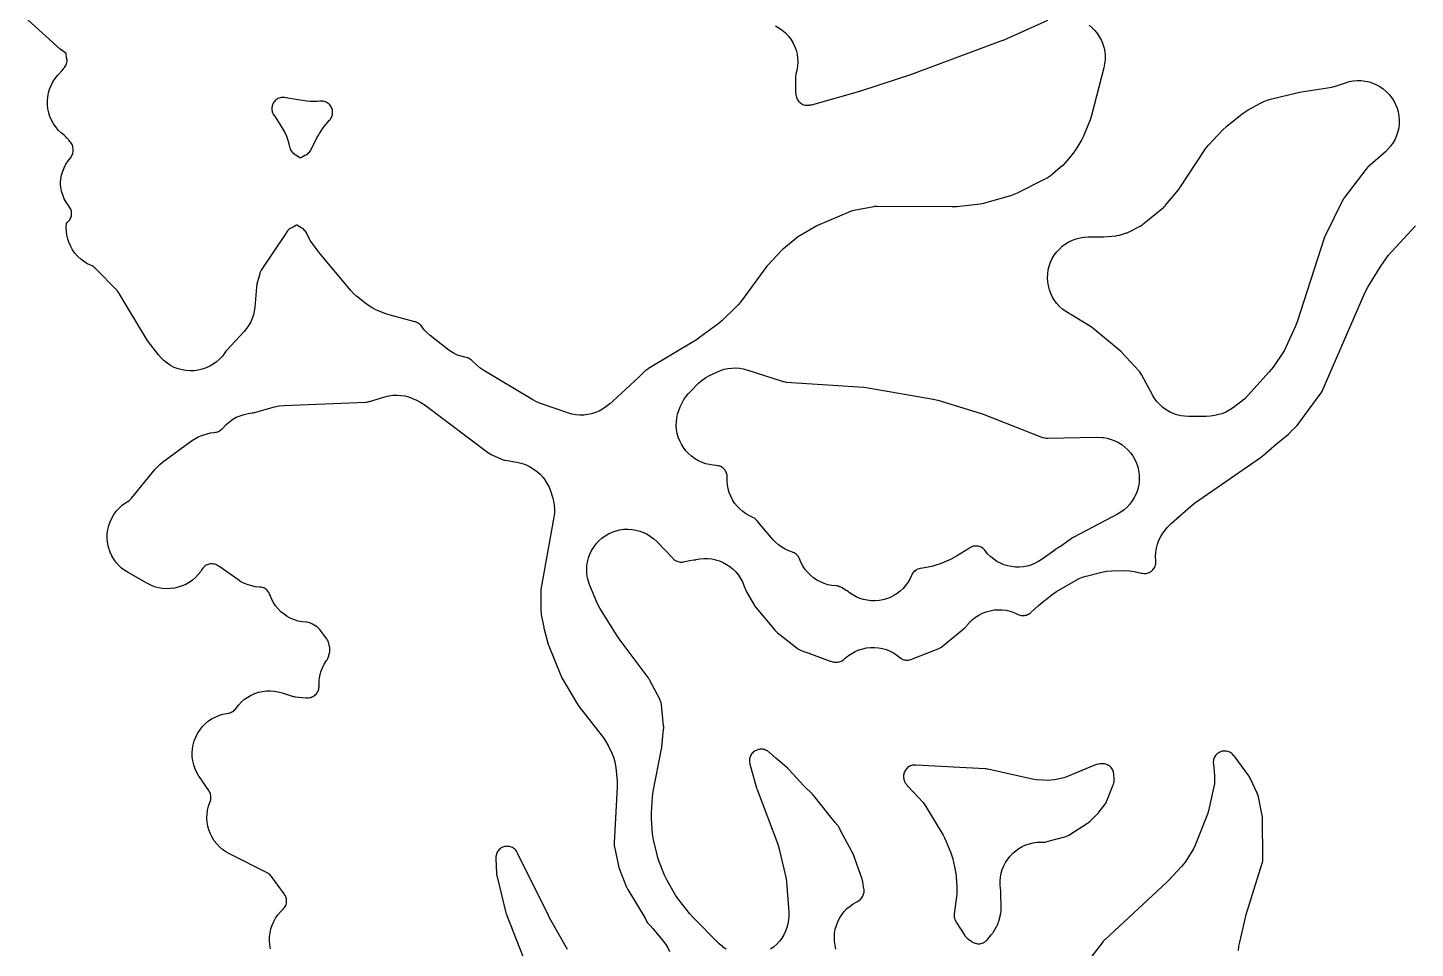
# Model space of a CAD drawing. Header units: millimetres. Extents: x 0 to 300, y 0 to 300.
# Drawn here: x 73.1 to 198.4, y 85.5 to 168.6 of the extents above; entities that cross this region are included whole.
import ezdxf

# ---------------------------------------------------------------- set-up
doc = ezdxf.new("R2010")
doc.units = ezdxf.units.MM
doc.layers.add('CUT', color=7, linetype='CONTINUOUS')

msp = doc.modelspace()

# ---------------------------------------------------------------- linework, layer by layer
at = {"layer": 'CUT'}
for points in [[(168.9527, 168.8156), (169.226, 168.5842), (169.4755, 168.3273), (169.6988, 168.0474), (169.8938, 167.747), (170.0586, 167.4291), (170.1917, 167.0967), (170.2918, 166.7529), (170.358, 166.4009), (170.3897, 166.0442), (170.3864, 165.6862), (170.3483, 165.3301), (170.2758, 164.9794), (169.1635, 160.6728), (169.0307, 160.2606), (168.5726, 159.082), (168.4424, 158.7861), (168.2867, 158.5029), (167.7325, 157.5921), (167.5752, 157.3548), (167.3999, 157.1303), (166.7673, 156.3817), (166.565, 156.1613), (166.3455, 155.958), (165.6499, 155.3646), (165.4132, 155.1789), (165.1622, 155.0131), (164.8984, 154.8685), (162.4477, 153.6523), (162.1518, 153.5214), (161.8456, 153.417), (159.7064, 152.7913), (159.4054, 152.7169), (159.0991, 152.6681), (157.0132, 152.4257), (156.5596, 152.4012), (149.8054, 152.4552), (149.7346, 152.454), (149.582, 152.44), (149.5121, 152.4283), (147.699, 152.0779), (147.626, 152.0617), (147.4711, 152.0145), (147.4016, 151.9872), (144.4339, 150.7289), (144.3342, 150.6827), (144.3011, 150.666), (144.2047, 150.6133), (142.7606, 149.7609), (142.7143, 149.7323), (142.6177, 149.6648), (142.575, 149.6312), (141.3425, 148.6221), (141.2596, 148.5495), (141.2324, 148.5241), (141.1545, 148.4461), (140.0029, 147.2151), (139.9402, 147.1441), (139.9197, 147.1195), (139.8611, 147.045), (137.4586, 143.805), (137.2679, 143.5689), (137.0584, 143.3493), (135.792, 142.1273), (135.4249, 141.8168), (133.7786, 140.5996), (133.4834, 140.4026), (129.1569, 137.8088), (129.0935, 137.7684), (128.9635, 137.6705), (128.9072, 137.6206), (128.6945, 137.422), (128.6625, 137.4001), (128.5215, 137.2837), (128.4614, 137.2243), (128.2841, 137.0387), (125.9533, 134.8616), (125.6777, 134.6284), (125.3212, 134.3557), (125.023, 134.15), (124.7061, 133.9747), (124.3734, 133.8315), (124.0282, 133.7217), (123.6739, 133.6464), (123.3139, 133.6064), (122.9517, 133.602), (122.5909, 133.6333), (122.2348, 133.6999), (121.8871, 133.8013), (119.4013, 134.6609), (119.05, 134.8031), (118.7153, 134.9806), (114.2847, 137.6319), (113.9386, 137.8668), (113.6214, 138.1394), (113.2303, 138.5164), (113.1805, 138.5622), (113.0853, 138.6379), (113.004, 138.6909), (112.918, 138.7359), (112.8281, 138.7725), (112.7352, 138.8005), (112.5827, 138.8309), (112.2471, 138.9146), (111.9209, 139.0294), (111.607, 139.1744), (111.308, 139.3482), (111.0267, 139.5494), (109.8704, 140.4616), (109.4481, 140.7948), (109.1719, 141.0359), (108.9212, 141.3034), (108.7551, 141.5204), (108.7546, 141.52), (108.6261, 141.6888), (108.5612, 141.7593), (108.4899, 141.8235), (108.4129, 141.8807), (108.331, 141.9304), (108.2447, 141.9722), (108.132, 142.0143), (108.068, 142.0332), (105.8545, 142.6305), (105.4495, 142.7655), (104.6203, 143.0965), (104.2885, 143.2485), (103.9734, 143.4326), (103.6781, 143.647), (102.8012, 144.353), (102.5338, 144.5907), (102.2907, 144.8532), (99.5163, 148.1595), (99.4217, 148.287), (99.3793, 148.3443), (99.1531, 148.6494), (98.6092, 149.3829), (98.5467, 149.5017), (98.3139, 149.9938), (98.2824, 150.0563), (98.2177, 150.1642), (98.1579, 150.2448), (98.0905, 150.3192), (98.0162, 150.3865), (97.9356, 150.4463), (97.7518, 150.5564), (97.4486, 150.759), (97.4239, 150.7793), (97.3834, 150.7523), (97.0694, 150.5844), (96.8855, 150.4973), (96.7995, 150.4456), (96.7189, 150.3857), (96.6447, 150.3183), (96.5774, 150.2439), (96.5025, 150.1427), (96.4635, 150.081), (96.4069, 149.9942), (94.2449, 146.7765), (94.2025, 146.7096), (94.1366, 146.5831), (94.0852, 146.4501), (94.0629, 146.3741), (93.8122, 145.4225), (93.7975, 145.3615), (93.7746, 145.2274), (93.7681, 145.1649), (93.6209, 143.3568), (93.5762, 143.0112), (93.4989, 142.6714), (93.3898, 142.3404), (93.2499, 142.0213), (93.0803, 141.7168), (92.8827, 141.4298), (92.6588, 141.1627), (91.0632, 139.4336), (91.0133, 139.3766), (90.904, 139.2294), (90.6932, 138.9439), (90.4457, 138.6707), (90.172, 138.4237), (89.875, 138.2053), (89.5575, 138.0178), (89.2229, 137.8631), (88.8744, 137.7426), (88.5157, 137.6577), (88.1502, 137.6092), (87.7817, 137.5975), (87.4139, 137.6228), (87.0505, 137.6848), (86.6951, 137.7829), (86.3513, 137.9161), (86.0227, 138.0831), (85.7124, 138.2822), (85.4236, 138.5114), (85.1592, 138.7684), (84.9219, 139.0506), (84.0015, 140.2637), (83.7771, 140.5955), (81.3878, 144.5815), (81.3434, 144.651), (81.2345, 144.7924), (81.1788, 144.8531), (79.2362, 146.8496), (79.1874, 146.8974), (79.0936, 146.977), (79.013, 147.0329), (78.9275, 147.0809), (78.7856, 147.1434), (78.4653, 147.3036), (78.1621, 147.4943), (77.8788, 147.7136), (77.6183, 147.9594), (77.383, 148.2295), (77.175, 148.5211), (76.9964, 148.8316), (76.8489, 149.158), (76.7339, 149.4973), (76.6525, 149.8461), (76.6054, 150.2012), (76.5931, 150.5591), (76.6157, 150.9166), (76.6232, 150.9635), (76.6235, 150.9637), (76.7041, 151.0235), (76.7784, 151.091), (76.8457, 151.1654), (76.9055, 151.2461), (76.957, 151.3322), (76.9998, 151.423), (77.0335, 151.5175), (77.0578, 151.6149), (77.0724, 151.7142), (77.0772, 151.8145), (77.0721, 151.9147), (77.0572, 152.014), (77.0327, 152.1113), (76.9987, 152.2058), (76.9557, 152.2964), (76.9039, 152.3824), (76.7914, 152.5335), (76.5903, 152.8333), (76.4196, 153.1514), (76.2809, 153.4846), (76.1756, 153.8299), (76.1047, 154.1839), (76.0838, 154.3929), (76.0825, 154.582), (76.1141, 154.934), (76.1793, 155.2814), (76.2776, 155.6208), (76.408, 155.9493), (76.5694, 156.2637), (76.7603, 156.5611), (76.8944, 156.7316), (76.8927, 156.7329), (77.0301, 156.9079), (77.0841, 156.9927), (77.1295, 157.0824), (77.1659, 157.1761), (77.1929, 157.273), (77.2102, 157.372), (77.2197, 157.4978), (77.2197, 157.5678), (77.2195, 157.5774), (77.2164, 157.6445), (77.2021, 157.7647), (77.1818, 157.859), (77.1527, 157.951), (77.115, 158.0398), (77.0691, 158.1247), (77.0018, 158.2252), (76.9606, 158.2783), (76.834, 158.4334), (76.7891, 158.4858), (76.7015, 158.5741), (76.6592, 158.6092), (76.6471, 158.6274), (76.5719, 158.7247), (76.5048, 158.7961), (76.4312, 158.8609), (76.4167, 158.8713), (76.1349, 159.0964), (75.8766, 159.348), (75.6442, 159.6238), (75.4399, 159.9209), (75.2657, 160.2367), (75.1234, 160.568), (75.0141, 160.9117), (74.9391, 161.2645), (74.899, 161.6228), (74.8943, 161.9834), (74.9249, 162.3427), (74.9905, 162.6973), (75.0906, 163.0438), (75.2242, 163.3787), (75.39, 163.699), (75.5864, 164.0015), (75.8114, 164.2833), (75.8598, 164.3381), (76.1872, 164.7091), (76.335, 164.8766), (76.3596, 164.9045), (76.3854, 164.9337), (76.4301, 164.9869), (76.5034, 165.0884), (76.5536, 165.1745), (76.5952, 165.2652), (76.6277, 165.3595), (76.651, 165.4565), (76.6646, 165.5553), (76.6686, 165.655), (76.6628, 165.7545), (76.6286, 165.9725), (76.6313, 165.9729), (76.5967, 166.1945), (76.5934, 166.256), (76.3346, 166.4283), (76.0601, 166.6518), (73.1199, 169.2922)], [(140.6216, 168.7661), (140.9433, 168.5837), (141.245, 168.3698), (141.5237, 168.1267), (141.7765, 167.8568), (142.001, 167.5629), (142.1947, 167.2479), (142.3559, 166.9151), (142.4827, 166.5677), (142.574, 166.2093), (142.6289, 165.8436), (142.6466, 165.4742), (142.6272, 165.1049), (142.5708, 164.7394), (142.4779, 164.3815), (142.4593, 164.3221), (142.4384, 164.2211), (142.4252, 164.0923), (142.4233, 164.0204), (142.4223, 163.0505), (142.4265, 162.9299), (142.4294, 162.8893), (142.4424, 162.7692), (142.4805, 162.5071), (142.4922, 162.4384), (142.5223, 162.3166), (142.5556, 162.2223), (142.598, 162.1317), (142.6491, 162.0457), (142.7083, 161.9651), (142.7752, 161.8907), (142.8489, 161.8231), (142.929, 161.7631), (143.0145, 161.7112), (143.1046, 161.668), (143.1986, 161.6337), (143.2955, 161.6088), (143.3943, 161.5935), (143.4942, 161.5879), (143.6195, 161.5931), (143.6888, 161.6012), (143.7554, 161.6105), (143.867, 161.6301), (143.9044, 161.638), (144.0144, 161.6652), (148.2568, 162.8679), (148.2886, 162.8772), (148.2993, 162.8805), (148.3309, 162.8905), (153.0164, 164.423), (153.0481, 164.4337), (153.0588, 164.4375), (153.0903, 164.4488), (161.1614, 167.4534), (161.2095, 167.4722), (161.2257, 167.4788), (161.2732, 167.499), (165.2241, 169.2563)], [(136.1731, 85.3664), (135.8851, 85.5718), (135.8692, 85.5844), (135.5443, 85.8733), (133.1818, 88.2393), (132.8871, 88.5725), (131.8928, 89.8443), (131.6103, 90.2618), (130.8428, 91.5829), (130.7143, 91.8242), (130.6042, 92.0744), (130.0997, 93.3467), (130.0058, 93.6129), (129.9326, 93.8855), (129.6198, 95.2595), (129.5394, 95.7878), (129.4305, 97.1745), (129.4262, 97.6878), (129.5145, 99.1228), (129.5794, 99.6199), (130.3501, 103.462), (130.3647, 103.5458), (130.3689, 103.5742), (130.3792, 103.6587), (130.5314, 105.2457), (130.5364, 105.3158), (130.5359, 105.4679), (130.5305, 105.538), (130.3358, 107.4441), (130.3275, 107.5103), (130.3042, 107.6281), (130.2769, 107.7198), (130.232, 107.8312), (130.2028, 107.8911), (129.2652, 109.7077), (129.2369, 109.7599), (129.1686, 109.8689), (129.134, 109.9171), (126.5127, 113.414), (126.3368, 113.6704), (124.7724, 116.1734), (124.6223, 116.4371), (124.4945, 116.7124), (123.8667, 118.2249), (123.7442, 118.567), (123.656, 118.9195), (123.6031, 119.279), (123.5859, 119.6419), (123.6047, 120.0048), (123.6592, 120.3641), (123.749, 120.7162), (123.873, 121.0577), (124.0302, 121.3854), (124.219, 121.6958), (124.4375, 121.9862), (124.6836, 122.2535), (124.9549, 122.4952), (125.2488, 122.709), (125.5623, 122.8926), (125.8925, 123.0445), (126.236, 123.1629), (126.5895, 123.2469), (126.9496, 123.2955), (127.3128, 123.3084), (127.6754, 123.2853), (128.034, 123.2265), (128.385, 123.1326), (128.725, 123.0045), (129.0508, 122.8434), (129.359, 122.651), (129.6467, 122.4291), (129.9111, 122.1798), (131.3526, 120.6793), (131.4006, 120.6317), (131.4927, 120.5524), (131.5718, 120.4964), (131.6559, 120.4482), (131.7441, 120.4082), (131.8357, 120.3766), (131.93, 120.3539), (132.0259, 120.3403), (132.1227, 120.3357), (132.2195, 120.3404), (132.3154, 120.3542), (132.4391, 120.3842), (132.4537, 120.3885), (132.7595, 120.4599), (132.8534, 120.4817), (133.259, 120.5298), (133.3019, 120.5325), (133.4303, 120.5501), (133.4552, 120.5561), (133.8076, 120.6231), (134.165, 120.6554), (134.5237, 120.6527), (134.8805, 120.615), (135.232, 120.5427), (135.2983, 120.5221), (135.5747, 120.4365), (135.9054, 120.2974), (136.2209, 120.1267), (136.5184, 119.926), (136.7481, 119.7359), (136.7948, 119.6973), (137.0476, 119.4427), (137.2744, 119.1647), (137.473, 118.8659), (137.6415, 118.5492), (137.7783, 118.2175), (137.889, 117.9071), (137.9121, 117.8465), (137.9712, 117.7191), (138.0023, 117.6622), (138.7273, 116.4095), (138.7606, 116.3549), (138.8406, 116.2415), (138.881, 116.1918), (140.6092, 114.1589), (140.655, 114.1076), (140.7619, 114.0039), (140.8146, 113.9598), (141.3306, 113.5485), (142.5795, 112.5528), (142.6412, 112.5063), (142.7586, 112.4319), (142.8834, 112.3707), (142.9553, 112.3425), (143.8694, 112.0115), (145.5542, 111.4013), (145.6252, 111.3777), (145.7825, 111.3389), (145.8563, 111.3267), (145.9674, 111.3113), (146.0369, 111.3035), (146.1628, 111.2986), (146.263, 111.3045), (146.3622, 111.3203), (146.4594, 111.3458), (146.5536, 111.3806), (146.6439, 111.4245), (146.7295, 111.4771), (146.8095, 111.5379), (146.933, 111.6524), (147.2097, 111.8847), (147.5079, 112.0888), (147.8247, 112.2625), (148.157, 112.4044), (148.5016, 112.5129), (148.8552, 112.587), (149.2143, 112.6261), (149.5756, 112.6297), (149.9355, 112.5978), (150.2905, 112.5308), (150.6372, 112.4292), (150.9723, 112.294), (151.2925, 112.1266), (151.5947, 111.9286), (151.8693, 111.7072), (151.8727, 111.7047), (151.9553, 111.6448), (152.0434, 111.5934), (152.1363, 111.5511), (152.2329, 111.5182), (152.3322, 111.4951), (152.4334, 111.482), (152.5354, 111.4791), (152.6372, 111.4864), (152.7377, 111.5038), (152.8611, 111.5381), (152.9279, 111.5622), (153.1351, 111.6429), (155.3141, 112.4908), (155.3854, 112.5208), (155.5089, 112.5851), (155.6247, 112.6624), (155.6853, 112.7105), (157.7141, 114.4099), (157.7719, 114.461), (157.8681, 114.5612), (157.9007, 114.6035), (158.137, 114.8806), (158.3997, 115.1329), (158.686, 115.358), (158.9932, 115.5537), (159.3182, 115.718), (159.658, 115.8493), (160.009, 115.9463), (160.3679, 116.0081), (160.7312, 116.0341), (161.0953, 116.024), (161.4566, 115.9779), (161.8115, 115.8963), (162.1567, 115.7799), (162.4886, 115.6299), (162.4912, 115.6286), (162.6115, 115.5742), (162.7068, 115.5419), (162.8048, 115.5192), (162.9046, 115.5063), (163.0052, 115.5032), (163.1056, 115.51), (163.2048, 115.5266), (163.3019, 115.553), (163.3959, 115.5887), (163.486, 115.6335), (163.5713, 115.687), (163.6711, 115.7642), (163.7232, 115.8111), (164.3384, 116.3926), (164.5863, 116.6067), (165.5673, 117.3808), (166.0142, 117.6829), (167.7718, 118.6918), (168.0587, 118.8401), (168.3575, 118.9627), (168.666, 119.0585), (170.0904, 119.4334), (170.5247, 119.5201), (170.9663, 119.5539), (172.1556, 119.5732), (172.5895, 119.5545), (173.0182, 119.4848), (173.6836, 119.3358), (173.7531, 119.3221), (173.8799, 119.3067), (173.9816, 119.3045), (174.083, 119.3125), (174.1832, 119.3305), (174.281, 119.3585), (174.3756, 119.3959), (174.466, 119.4427), (174.5513, 119.4981), (174.6307, 119.5618), (174.7033, 119.6331), (174.7685, 119.7112), (174.8256, 119.7954), (174.8741, 119.8849), (174.9134, 119.9788), (174.9431, 120.0761), (174.9631, 120.1759), (174.973, 120.2771), (174.9728, 120.3789), (174.9625, 120.4797), (174.9436, 120.8517), (174.9625, 121.2238), (175.0189, 121.5921), (175.1123, 121.9527), (175.2417, 122.3021), (175.4058, 122.6365), (175.603, 122.9526), (175.8311, 123.2471), (176.0047, 123.4491), (176.356, 123.8057), (178.1276, 125.3744), (178.4657, 125.6401), (184.499, 129.8357), (184.5732, 129.8904), (184.5977, 129.9095), (184.6687, 129.9682), (185.8695, 131.0182), (186.9469, 131.8996), (187.0039, 131.9488), (187.1186, 132.0649), (187.1671, 132.1225), (187.2472, 132.2228), (187.5034, 132.4469), (187.5587, 132.4979), (187.6693, 132.6174), (187.7158, 132.6765), (189.8121, 135.4862), (189.8591, 135.5531), (189.9479, 135.7062), (189.9827, 135.7801), (193.8796, 144.7162), (194.1186, 145.1737), (195.2151, 146.955), (195.8763, 147.9333), (195.9458, 148.0169), (198.3994, 150.6986)], [(95.0408, 85.4153), (94.9761, 85.7703), (94.9465, 86.1299), (94.9523, 86.4907), (94.9934, 86.8491), (95.0695, 87.2018), (95.1798, 87.5454), (95.3233, 87.8764), (95.4985, 88.1918), (95.7039, 88.4885), (95.9373, 88.7636), (96.168, 88.9869), (96.2505, 89.0751), (96.3119, 89.1553), (96.3651, 89.2413), (96.4095, 89.332), (96.4448, 89.4267), (96.4705, 89.5244), (96.4865, 89.6241), (96.4925, 89.725), (96.4886, 89.826), (96.4746, 89.926), (96.4509, 90.0242), (96.4176, 90.1196), (96.3751, 90.2113), (96.3106, 90.3204), (96.2704, 90.3782), (95.1164, 91.9522), (95.0753, 92.0056), (94.9945, 92.0963), (94.9236, 92.1622), (94.8467, 92.2212), (94.7437, 92.2856), (94.6841, 92.3172), (91.3261, 93.9992), (91.0096, 94.1778), (90.7124, 94.3867), (90.4372, 94.624), (90.1868, 94.8873), (89.9637, 95.174), (89.7699, 95.4814), (89.6074, 95.8064), (89.4779, 96.1459), (89.3825, 96.4965), (89.3221, 96.8548), (89.2975, 97.2173), (89.3087, 97.5805), (89.3558, 97.9407), (89.4382, 98.2946), (89.5552, 98.6386), (89.6102, 98.7774), (89.6376, 98.8727), (89.6557, 98.9702), (89.6642, 99.069), (89.6631, 99.1682), (89.6524, 99.2668), (89.6321, 99.3639), (89.6026, 99.4586), (89.564, 99.55), (89.5048, 99.6593), (89.4675, 99.7175), (88.8774, 100.5922), (88.8413, 100.6432), (88.7814, 100.7171), (88.5643, 101.0142), (88.3779, 101.3314), (88.2243, 101.6657), (88.1048, 102.0137), (88.0207, 102.3719), (87.9728, 102.7367), (87.9617, 103.1044), (87.9874, 103.4714), (88.0496, 103.834), (88.1478, 104.1886), (88.281, 104.5316), (88.4478, 104.8595), (88.6465, 105.1692), (88.8752, 105.4574), (89.1316, 105.7213), (89.4131, 105.9582), (89.7168, 106.1658), (90.0398, 106.342), (90.3788, 106.485), (90.7304, 106.5934), (91.0911, 106.6661), (91.2682, 106.6926), (91.3672, 106.7177), (91.4631, 106.7526), (91.5551, 106.7969), (91.6422, 106.8501), (91.7235, 106.9118), (91.7983, 106.9812), (91.8658, 107.0578), (91.9527, 107.1789), (92.1747, 107.4585), (92.4228, 107.7152), (92.6947, 107.9467), (92.9877, 108.1506), (93.2992, 108.3252), (93.6261, 108.4688), (93.9653, 108.5799), (94.3138, 108.6576), (94.6682, 108.7011), (95.0251, 108.71), (95.3812, 108.6843), (95.7331, 108.6241), (96.0776, 108.53), (96.9809, 108.2355), (97.0562, 108.2132), (97.2228, 108.1786), (97.3008, 108.1691), (98.2314, 108.081), (98.3091, 108.0757), (98.4493, 108.0779), (98.5884, 108.0953), (98.6267, 108.1033), (98.6651, 108.1133), (98.7796, 108.1526), (98.8693, 108.1934), (98.9547, 108.2427), (99.0349, 108.2999), (99.1093, 108.3646), (99.177, 108.4362), (99.2376, 108.514), (99.2903, 108.5972), (99.3349, 108.6851), (99.3707, 108.7769), (99.3975, 108.8717), (99.4151, 108.9687), (99.4233, 109.0669), (99.4219, 109.1655), (99.4204, 109.2799), (99.4354, 109.6654), (99.4907, 110.0473), (99.5858, 110.4213), (99.7196, 110.7832), (99.8906, 111.1291), (100.097, 111.4552), (100.1427, 111.5197), (100.2113, 111.6347), (100.2562, 111.7315), (100.2995, 111.8582), (100.3179, 111.9302), (100.3663, 112.1419), (100.3793, 112.2051), (100.3949, 112.3204), (100.3989, 112.413), (100.3945, 112.5056), (100.3785, 112.6208), (100.3653, 112.684), (100.2937, 112.9914), (100.275, 113.0632), (100.2313, 113.1895), (100.1862, 113.2861), (100.1172, 113.4006), (100.0741, 113.461), (99.4926, 114.2321), (99.4493, 114.2867), (99.3643, 114.379), (99.2897, 114.4457), (99.1884, 114.5197), (99.1292, 114.5566), (98.8328, 114.7314), (98.77, 114.7664), (98.6524, 114.8205), (98.5549, 114.8541), (98.4544, 114.8776), (98.326, 114.8942), (98.2605, 114.8977), (97.9021, 114.9344), (97.549, 115.0061), (97.2046, 115.112), (96.8722, 115.2511), (96.555, 115.4221), (96.2562, 115.6234), (95.9784, 115.8529), (95.7245, 116.1085), (95.4968, 116.3878), (95.2976, 116.688), (95.1287, 117.0063), (94.9918, 117.3396), (94.9522, 117.4515), (94.9091, 117.5431), (94.8571, 117.6299), (94.7968, 117.7113), (94.7288, 117.7862), (94.6537, 117.8541), (94.5722, 117.9142), (94.4852, 117.9659), (94.3935, 118.0088), (94.298, 118.0424), (94.1997, 118.0664), (94.0995, 118.0805), (94.0453, 118.0827), (93.6948, 118.114), (93.3489, 118.1786), (93.0107, 118.276), (92.6835, 118.4053), (92.3701, 118.5653), (92.0734, 118.7546), (90.3639, 119.9642), (90.3056, 120.0032), (90.1958, 120.0657), (90.1039, 120.1066), (90.0083, 120.1383), (89.9101, 120.1604), (89.8102, 120.1728), (89.7095, 120.1752), (89.6091, 120.1678), (89.51, 120.1505), (89.413, 120.1235), (89.3191, 120.0871), (89.2293, 120.0417), (89.1443, 119.9877), (89.0651, 119.9255), (88.9924, 119.8559), (88.9269, 119.7794), (88.8512, 119.6711), (88.8365, 119.6476), (88.8328, 119.65), (88.7368, 119.4969), (88.5157, 119.2113), (88.2676, 118.9488), (87.995, 118.7119), (87.7005, 118.5029), (87.3868, 118.3238), (87.0571, 118.1764), (86.7145, 118.062), (86.3623, 117.9818), (86.004, 117.9366), (85.643, 117.9268), (85.2827, 117.9525), (84.9267, 118.0134), (84.5784, 118.1089), (84.2412, 118.2382), (83.9182, 118.4), (82.1717, 119.385), (81.8706, 119.5746), (81.5892, 119.7925), (81.3303, 120.0365), (81.0961, 120.3045), (80.889, 120.5938), (80.7108, 120.9018), (80.5632, 121.2256), (80.4976, 121.4168), (80.4944, 121.4157), (80.49, 121.4287), (80.4723, 121.4903), (80.4476, 121.5622), (80.4419, 121.5818), (80.4458, 121.5829), (80.3876, 121.7859), (80.3218, 122.1517), (80.2933, 122.5222), (80.3023, 122.8937), (80.3488, 123.2624), (80.4323, 123.6245), (80.552, 123.9763), (80.7065, 124.3142), (80.8944, 124.6348), (81.1137, 124.9348), (81.3622, 125.2111), (81.6374, 125.4609), (81.9363, 125.6816), (82.1304, 125.7966), (82.129, 125.799), (82.1532, 125.8134), (82.2654, 125.8876), (82.3448, 125.9524), (82.4357, 126.0433), (82.4822, 126.0974), (84.6177, 128.7099), (84.8229, 128.9405), (85.0467, 129.1531), (85.2876, 129.3461), (87.9172, 131.2774), (88.2088, 131.4709), (88.5175, 131.6358), (88.8404, 131.7705), (89.0217, 131.8362), (89.3149, 131.9288), (89.6147, 131.9966), (89.9192, 132.039), (90.0712, 132.0538), (90.1672, 132.0725), (90.261, 132.1003), (90.3518, 132.1369), (90.4386, 132.1821), (90.5207, 132.2354), (90.5973, 132.2962), (90.6677, 132.3641), (90.7843, 132.5003), (91.0397, 132.7698), (91.321, 133.0121), (91.6253, 133.2249), (91.9495, 133.4058), (92.2903, 133.5531), (92.6443, 133.6653), (93.0077, 133.7412), (93.3873, 133.8006), (93.4815, 133.8181), (93.5132, 133.8249), (93.6062, 133.8479), (95.3998, 134.3454), (95.8109, 134.4345), (96.2295, 134.476), (103.647, 134.7842), (103.7061, 134.7879), (103.8121, 134.8012), (103.9165, 134.8232), (103.9736, 134.8391), (105.359, 135.2544), (105.7117, 135.3414), (106.0712, 135.3932), (106.4341, 135.4092), (106.7968, 135.3893), (107.1557, 135.3337), (107.5074, 135.2429), (107.8485, 135.1178), (108.2214, 134.9598), (108.6235, 134.7595), (108.9982, 134.5117), (114.7447, 130.1838), (114.81, 130.1375), (114.9595, 130.0493), (115.0317, 130.0145), (115.896, 129.6284), (115.9525, 129.6046), (116.0569, 129.5683), (116.164, 129.5412), (116.2243, 129.53), (117.2871, 129.3566), (117.6779, 129.2708), (118.057, 129.143), (118.4201, 128.9747), (118.7626, 128.7679), (118.8555, 128.7048), (119.13, 128.4986), (119.384, 128.2677), (119.6154, 128.0141), (119.8222, 127.7401), (119.8472, 127.7035), (120.0292, 127.4082), (120.1826, 127.097), (120.3059, 126.7728), (120.4971, 126.1885), (120.5926, 125.8391), (120.6533, 125.4819), (120.6786, 125.1205), (120.6681, 124.7584), (120.622, 124.399), (119.4553, 117.8705), (119.445, 117.8032), (119.433, 117.6561), (119.4324, 117.588), (119.4576, 115.8622), (119.4598, 115.8008), (119.4732, 115.6685), (119.4833, 115.6079), (119.707, 114.4268), (119.7193, 114.3678), (119.7238, 114.348), (119.7382, 114.2894), (120.0776, 113.0118), (120.1074, 112.9122), (120.1185, 112.8789), (120.1545, 112.7813), (121.2446, 110.0899), (121.2657, 110.0405), (121.3173, 109.9364), (121.3438, 109.8897), (122.7963, 107.442), (122.8527, 107.3534), (122.8727, 107.3241), (122.9346, 107.2393), (125.0901, 104.4732), (125.321, 104.1406), (125.5139, 103.7847), (125.8711, 103.0289), (125.9957, 102.7322), (126.094, 102.4256), (126.165, 102.1117), (126.2083, 101.7927), (126.3232, 100.5337), (126.3331, 99.9999), (126.0593, 94.9681), (126.0573, 94.9058), (126.061, 94.7936), (126.0746, 94.6822), (126.0861, 94.621), (126.4501, 92.8987), (126.464, 92.8392), (126.5023, 92.7126), (126.5237, 92.6554), (127.1884, 90.9904), (127.2106, 90.9379), (127.2654, 90.8273), (127.2937, 90.7778), (128.8513, 88.1789), (129.0212, 87.8609), (129.0693, 87.7449), (129.3208, 87.5151), (129.5588, 87.2512), (130.5125, 86.0847), (130.7257, 85.7964), (130.9097, 85.4887), (131.0628, 85.1646)], [(146.0835, 85.3798), (146.0024, 85.7327), (145.9564, 86.0918), (145.946, 86.4536), (145.9712, 86.8148), (146.0318, 87.1717), (146.1273, 87.5209), (146.2566, 87.8591), (146.4186, 88.1828), (146.6116, 88.4891), (146.8339, 88.7749), (147.0832, 89.0374), (147.3571, 89.2741), (147.653, 89.4827), (147.9679, 89.6612), (148.1091, 89.7323), (148.1929, 89.7852), (148.2712, 89.8461), (148.3433, 89.9142), (148.4084, 89.989), (148.466, 90.0698), (148.5154, 90.1557), (148.5563, 90.2461), (148.5883, 90.3399), (148.6109, 90.4365), (148.6242, 90.5347), (148.6278, 90.6338), (148.6203, 90.758), (148.6112, 90.8265), (148.5144, 91.4365), (148.5024, 91.5022), (148.4665, 91.6422), (148.4454, 91.7056), (147.6271, 93.9834), (147.6077, 94.0344), (147.5594, 94.1422), (147.5343, 94.1906), (146.5299, 96.0375), (146.3756, 96.3572), (146.3305, 96.4795), (146.2678, 96.538), (146.0317, 96.8051), (144.124, 99.1875), (144.0583, 99.2646), (144.0354, 99.2899), (143.9652, 99.3628), (143.1769, 100.1329), (141.8247, 101.6159), (141.7562, 101.6867), (141.7324, 101.7099), (141.6599, 101.7764), (140.8359, 102.489), (140.8131, 102.5114), (140.7023, 102.6057), (140.6934, 102.6123), (140.0607, 103.1594), (140.0076, 103.2031), (139.9065, 103.2748), (139.8208, 103.3238), (139.7307, 103.3644), (139.6372, 103.396), (139.541, 103.4185), (139.4431, 103.4316), (139.3444, 103.4352), (139.2458, 103.4292), (139.1482, 103.4138), (139.0765, 103.3952), (139.0474, 103.3895), (138.9523, 103.3611), (138.8604, 103.3236), (138.7726, 103.2773), (138.6897, 103.2228), (138.6124, 103.1605), (138.5416, 103.0909), (138.4778, 103.0149), (138.4218, 102.933), (138.3739, 102.846), (138.3347, 102.7548), (138.3045, 102.6603), (138.2836, 102.5632), (138.2723, 102.4646), (138.2705, 102.3654), (138.2784, 102.2664), (138.3003, 102.1439), (138.3174, 102.0769), (138.9122, 99.9604), (138.9332, 99.8915), (138.9408, 99.8684), (138.9647, 99.8005), (140.8286, 94.857), (140.9638, 94.4166), (141.5392, 92.0141), (141.597, 91.7206), (141.6307, 91.4234), (141.8262, 88.7228), (141.8347, 88.3692), (141.8092, 88.0164), (141.7499, 87.6677), (141.6574, 87.3263), (141.5324, 86.9954), (141.3762, 86.678), (141.1903, 86.3772), (140.9763, 86.0956), (140.7362, 85.8358), (140.4722, 85.6004), (140.1868, 85.3914)], [(182.4433, 85.2642), (182.4722, 85.6377), (182.539, 86.0063), (183.0644, 88.2477), (183.1324, 88.4978), (184.574, 93.1448), (184.5937, 93.2149), (184.6196, 93.3433), (184.6322, 93.4738), (184.6336, 93.5465), (184.6118, 97.1722), (184.6096, 97.2425), (184.5937, 97.3939), (184.5811, 97.4631), (184.2349, 99.1396), (184.2158, 99.2204), (184.1592, 99.391), (184.1262, 99.4672), (183.5176, 100.77), (183.4854, 100.8346), (183.4053, 100.9687), (183.3637, 101.0276), (182.0268, 102.8243), (181.9829, 102.8802), (181.8967, 102.9747), (181.8208, 103.0428), (181.7385, 103.103), (181.6506, 103.1547), (181.5579, 103.1974), (181.4615, 103.2307), (181.3622, 103.2541), (181.2611, 103.2676), (181.1592, 103.2709), (181.0575, 103.264), (180.9569, 103.247), (180.8585, 103.2201), (180.7633, 103.1835), (180.6722, 103.1376), (180.5862, 103.0829), (180.506, 103.0198), (180.4325, 102.9491), (180.3665, 102.8714), (180.3085, 102.7875), (180.2591, 102.6983), (180.2189, 102.6045), (180.1883, 102.5072), (180.1675, 102.4074), (180.1567, 102.306), (180.156, 102.178), (180.1609, 102.1071), (180.2597, 101.0605), (180.2758, 100.6786), (180.2521, 100.297), (180.1889, 99.9199), (179.7937, 98.1367), (179.7199, 97.8566), (179.6243, 97.5832), (178.5151, 94.7714), (178.3601, 94.4306), (178.1713, 94.1073), (177.6665, 93.3362), (177.4891, 93.0883), (177.2919, 92.856), (176.1475, 91.6165), (175.9468, 91.4153), (170.3837, 86.2541), (170.3419, 86.2137), (170.2568, 86.1207), (170.2202, 86.0755), (168.5855, 83.9666)], [(121.8481, 85.3565), (120.2261, 88.2151), (120.1236, 88.4091), (117.3494, 94.0594), (117.3174, 94.1208), (117.2517, 94.227), (117.1914, 94.3061), (117.1237, 94.379), (117.0492, 94.445), (116.9686, 94.5034), (116.8828, 94.5537), (116.7925, 94.5954), (116.6985, 94.6282), (116.6018, 94.6516), (116.5033, 94.6655), (116.4039, 94.6698), (116.3045, 94.6644), (116.2061, 94.6494), (116.1097, 94.6249), (116.0161, 94.5911), (115.9263, 94.5483), (115.841, 94.4971), (115.7611, 94.4378), (115.6874, 94.371), (115.6205, 94.2973), (115.561, 94.2175), (115.5097, 94.1323), (115.4668, 94.0425), (115.4329, 93.9489), (115.4083, 93.8525), (115.3931, 93.7542), (115.3862, 93.6296), (115.3874, 93.5603), (115.4437, 92.2144), (115.4484, 92.143), (115.4705, 91.9895), (115.4859, 91.9196), (116.2961, 88.6515), (116.3251, 88.5488), (116.336, 88.5145), (116.3715, 88.4139), (117.8353, 84.6558)]]:
    msp.add_lwpolyline(points, dxfattribs=at)
for points in [[(177.1487, 154.1357), (179.3193, 157.4684), (179.5051, 157.7283), (179.7128, 157.971), (180.9962, 159.3454), (181.389, 159.7089), (182.7735, 160.8144), (183.0304, 161.002), (183.3026, 161.1666), (184.4243, 161.7803), (184.7129, 161.9222), (185.0129, 162.0384), (185.3219, 162.1278), (187.8199, 162.7338), (188.1096, 162.7919), (190.8507, 163.2275), (190.9101, 163.2382), (191.037, 163.2696), (191.0946, 163.2877), (192.0864, 163.6243), (192.4327, 163.7232), (192.7871, 163.7877), (193.146, 163.8172), (193.5061, 163.8114), (193.8639, 163.7705), (194.216, 163.6947), (194.5589, 163.5848), (194.8895, 163.4418), (195.2045, 163.2672), (195.5008, 163.0626), (195.7758, 162.83), (196.0266, 162.5715), (196.2509, 162.2898), (196.4466, 161.9875), (196.6118, 161.6674), (196.7448, 161.3328), (196.8445, 160.9867), (196.9097, 160.6325), (196.94, 160.2736), (196.9351, 159.9135), (196.8949, 159.5556), (196.8199, 159.2034), (196.7107, 158.8602), (196.5685, 158.5293), (196.3946, 158.214), (196.1906, 157.9171), (195.9586, 157.6417), (195.7007, 157.3903), (194.112, 155.9864), (194.0605, 155.9386), (193.9569, 155.8271), (193.913, 155.7722), (191.9735, 153.2191), (191.9341, 153.1645), (191.8572, 153.0405), (191.8259, 152.9809), (190.2438, 149.7909), (190.2209, 149.7426), (190.1774, 149.6353), (190.1601, 149.5847), (187.7359, 142.024), (187.5597, 141.5772), (186.5404, 139.4182), (185.5474, 137.9385), (185.3856, 137.7159), (185.2076, 137.5061), (182.9954, 135.0875), (181.9707, 134.2968), (181.6399, 134.0692), (181.2863, 133.8791), (180.914, 133.7287), (180.5276, 133.6199), (180.3023, 133.5695), (179.9056, 133.5033), (179.504, 133.4809), (177.9268, 133.4794), (177.5698, 133.4964), (177.2161, 133.548), (176.8692, 133.6338), (176.5322, 133.7528), (176.2083, 133.904), (175.9007, 134.086), (175.6122, 134.2969), (175.3455, 134.535), (175.1033, 134.7977), (174.8877, 135.0828), (174.7008, 135.3875), (173.6633, 137.2797), (173.6208, 137.352), (173.5155, 137.4997), (173.461, 137.5634), (171.9111, 139.2708), (171.8751, 139.309), (171.7927, 139.3872), (171.7528, 139.4212), (169.2849, 141.4429), (169.1955, 141.5113), (169.1645, 141.5333), (169.0707, 141.5954), (167.2827, 142.6937), (167.188, 142.7477), (167.1514, 142.767), (166.8408, 142.9508), (166.5497, 143.1643), (166.281, 143.4052), (166.0372, 143.6713), (165.8207, 143.9601), (165.6335, 144.2687), (165.4775, 144.5942), (165.3542, 144.9334), (165.2648, 145.2831), (165.2101, 145.6398), (165.1907, 146.0002), (165.2067, 146.3608), (165.258, 146.7181), (165.3441, 147.0686), (165.4641, 147.4089), (165.617, 147.7359), (165.8012, 148.0463), (166.015, 148.3371), (166.2562, 148.6055), (166.5227, 148.849), (166.8117, 149.0652), (167.1205, 149.252), (167.4462, 149.4075), (167.7856, 149.5304), (168.1353, 149.6194), (168.4922, 149.6737), (168.8526, 149.6927), (170.0925, 149.6971), (170.1624, 149.6988), (170.186, 149.6999), (170.2558, 149.7045), (171.3839, 149.8037), (171.4585, 149.8123), (171.618, 149.8435), (171.6903, 149.8637), (172.3177, 150.0568), (172.3746, 150.0757), (172.4949, 150.1241), (172.5489, 150.1499), (173.4952, 150.6269), (173.565, 150.6645), (173.7088, 150.7584), (173.7714, 150.8072), (175.649, 152.3562), (175.6991, 152.3995), (175.8007, 152.5005), (175.8442, 152.5503), (177.0128, 153.9516), (177.0733, 154.0286), (177.0929, 154.0552)], [(100.4863, 160.389), (100.537, 160.4772), (100.5786, 160.5701), (100.6108, 160.6666), (100.6333, 160.7659), (100.6457, 160.8669), (100.6481, 160.9686), (100.6403, 161.0701), (100.6225, 161.1703), (100.5948, 161.2682), (100.5575, 161.3629), (100.5109, 161.4534), (100.4556, 161.5388), (100.3921, 161.6183), (100.3209, 161.6911), (100.2429, 161.7565), (100.1588, 161.8137), (100.0694, 161.8623), (99.9756, 161.9018), (99.8783, 161.9318), (99.7786, 161.9519), (99.6773, 161.962), (99.5496, 161.962), (99.4789, 161.9567), (99.2506, 161.9338), (98.9386, 161.916), (98.6263, 161.9247), (98.3159, 161.9599), (96.7413, 162.2065), (96.4591, 162.2621), (96.4215, 162.2711), (96.3033, 162.2921), (96.2016, 162.2999), (96.0996, 162.2975), (95.9983, 162.2849), (95.8989, 162.2623), (95.8021, 162.2299), (95.7091, 162.188), (95.6207, 162.1371), (95.5378, 162.0775), (95.4613, 162.0101), (95.3919, 161.9353), (95.3303, 161.854), (95.2771, 161.7669), (95.2329, 161.675), (95.198, 161.5791), (95.1729, 161.4802), (95.1578, 161.3793), (95.1528, 161.2774), (95.1579, 161.1755), (95.1733, 161.0747), (95.1985, 160.9758), (95.2336, 160.88), (95.278, 160.7882), (95.3449, 160.6791), (95.3865, 160.6214), (95.5545, 160.4004), (95.8318, 159.9784), (96.3159, 159.1181), (96.4799, 158.7892), (96.6102, 158.4456), (96.7056, 158.0906), (96.7585, 157.845), (96.775, 157.7767), (96.8138, 157.6563), (96.8539, 157.5638), (96.903, 157.4757), (96.9606, 157.3929), (97.026, 157.3162), (97.0986, 157.2463), (97.1778, 157.1838), (97.2893, 157.1126), (97.3134, 157.0988), (97.3114, 157.0954), (97.4693, 157.0052), (97.7125, 156.8333), (97.8219, 156.903), (98.1474, 157.0674), (98.2307, 157.1044), (98.3184, 157.1543), (98.4007, 157.2125), (98.4769, 157.2786), (98.5462, 157.3518), (98.6079, 157.4315), (98.6751, 157.5387), (98.708, 157.6008), (99.2311, 158.6522), (99.4007, 158.9301), (99.458, 159.0239), (99.4738, 159.0499), (99.7833, 159.5568), (99.8739, 159.6694), (100.3666, 160.2307), (100.4121, 160.2852)], [(131.6807, 132.9945), (131.72, 133.3433), (131.7923, 133.6867), (131.8971, 134.0216), (132.0334, 134.345), (132.2143, 134.7228), (132.3633, 135.0025), (132.536, 135.2684), (132.7309, 135.5184), (132.9466, 135.7506), (133.6924, 136.4873), (133.995, 136.7549), (134.3251, 136.9877), (134.6787, 137.1828), (135.3335, 137.4985), (135.655, 137.6351), (135.9881, 137.7406), (136.3297, 137.814), (136.6767, 137.8545), (137.026, 137.862), (137.3744, 137.8362), (137.7188, 137.7775), (138.0561, 137.6863), (141.2356, 136.6625), (141.3187, 136.6385), (141.5028, 136.6031), (141.5889, 136.5946), (148.6077, 136.1156), (148.9813, 136.0708), (154.8527, 135.0594), (155.298, 134.9538), (159.1114, 133.7943), (159.3839, 133.6996), (164.7432, 131.5981), (164.8095, 131.574), (164.9316, 131.5396), (165.0313, 131.5219), (165.1579, 131.5122), (165.2284, 131.5121), (169.5893, 131.6104), (170.1083, 131.5854), (170.2343, 131.5703), (170.5877, 131.5105), (170.9335, 131.4165), (171.2686, 131.2893), (171.5897, 131.13), (171.8937, 130.9403), (172.1779, 130.7218), (172.4393, 130.4767), (172.6757, 130.2072), (172.8847, 129.916), (173.0643, 129.6059), (173.2129, 129.2797), (173.329, 128.9406), (173.4115, 128.5918), (173.4596, 128.2367), (173.4729, 127.8785), (173.4513, 127.5208), (173.3949, 127.1668), (173.3043, 126.82), (173.1803, 126.4837), (173.0242, 126.1611), (172.8374, 125.8552), (172.6217, 125.569), (172.3791, 125.3051), (172.112, 125.0662), (171.8229, 124.8544), (171.5145, 124.6717), (167.5537, 122.5797), (167.4633, 122.5283), (167.4333, 122.51), (167.3463, 122.453), (166.438, 121.8166), (166.0901, 121.5962), (166.0087, 121.5412), (165.9818, 121.5218), (165.9038, 121.4621), (165.7301, 121.3207), (164.6186, 120.542), (164.3209, 120.354), (164.0066, 120.1954), (163.6785, 120.0675), (163.3398, 119.9717), (162.9934, 119.9087), (162.6426, 119.8792), (162.2905, 119.8833), (161.9405, 119.9212), (161.5957, 119.9923), (161.2593, 120.0961), (160.9343, 120.2316), (160.6239, 120.3976), (160.3307, 120.5926), (160.0575, 120.8147), (159.8069, 121.0619), (159.581, 121.332), (159.5166, 121.4171), (159.4475, 121.4915), (159.3715, 121.5587), (159.2891, 121.618), (159.2013, 121.6688), (159.1089, 121.7107), (159.0128, 121.7432), (158.9139, 121.7661), (158.8132, 121.779), (158.7118, 121.7818), (158.6106, 121.7746), (158.5106, 121.7574), (158.4128, 121.7304), (158.3181, 121.6937), (158.2045, 121.6363), (158.144, 121.5997), (156.985, 120.8604), (156.7145, 120.7036), (156.4317, 120.5704), (155.485, 120.1727), (155.12, 120.0416), (154.7432, 119.9497), (153.9038, 119.7913), (153.7008, 119.7589), (153.683, 119.7566), (153.5875, 119.7346), (153.4945, 119.7035), (153.405, 119.6637), (153.3197, 119.6155), (153.2393, 119.5593), (153.1648, 119.4957), (153.0966, 119.4253), (153.0355, 119.3487), (152.9821, 119.2665), (152.9367, 119.1797), (152.9154, 119.1269), (152.7669, 118.8061), (152.5884, 118.501), (152.3814, 118.2145), (152.1477, 117.9492), (151.8897, 117.7075), (151.6097, 117.4918), (151.3102, 117.304), (150.9941, 117.1458), (150.6642, 117.0187), (150.3236, 116.924), (149.9755, 116.8623), (149.6231, 116.8344), (149.2697, 116.8405), (148.9185, 116.8805), (148.5727, 116.9541), (148.2356, 117.0605), (147.9103, 117.1989), (147.5998, 117.3679), (147.307, 117.5659), (147.2064, 117.6412), (147.0912, 117.7274), (147.0234, 117.7698), (146.5821, 118.0286), (146.522, 118.0619), (146.4097, 118.1139), (146.3166, 118.1466), (146.2208, 118.1701), (146.1231, 118.1843), (146.0895, 118.1859), (145.7257, 118.2214), (145.3672, 118.2928), (145.0176, 118.3996), (144.6804, 118.5405), (144.3588, 118.7142), (144.056, 118.9191), (143.7751, 119.153), (143.5188, 119.4136), (143.2897, 119.6984), (143.09, 120.0046), (142.9217, 120.3291), (142.8042, 120.6242), (142.7514, 120.7394), (142.6992, 120.8283), (142.6383, 120.9114), (142.5694, 120.988), (142.493, 121.0573), (142.4101, 121.1185), (142.3215, 121.1711), (142.228, 121.2145), (142.0125, 121.2891), (142.0135, 121.2918), (141.8238, 121.3571), (141.5003, 121.5047), (141.1926, 121.683), (140.9036, 121.8901), (140.6359, 122.1243), (140.3921, 122.3832), (138.9361, 124.0877), (138.8896, 124.1395), (138.7993, 124.2264), (138.7208, 124.2883), (138.6367, 124.3423), (138.5199, 124.402), (138.4949, 124.4133), (138.4952, 124.414), (138.2693, 124.5157), (137.9611, 124.6921), (137.6714, 124.8973), (137.4029, 125.1296), (137.158, 125.3867), (136.9391, 125.6662), (136.7481, 125.9655), (136.587, 126.2819), (136.4571, 126.6124), (136.3597, 126.9538), (136.2957, 127.3031), (136.2657, 127.6568), (136.268, 127.8459), (136.2645, 127.8459), (136.267, 128.0688), (136.2582, 128.1692), (136.2395, 128.2683), (136.2112, 128.365), (136.1735, 128.4584), (136.1268, 128.5477), (136.0715, 128.632), (136.0082, 128.7104), (135.9374, 128.7821), (135.86, 128.8466), (135.7766, 128.9031), (135.688, 128.9512), (135.5951, 128.9902), (135.4988, 129.02), (135.4001, 129.0401), (135.2684, 129.0536), (135.2408, 129.055), (135.241, 129.0577), (134.9893, 129.0763), (134.6586, 129.1315), (134.3343, 129.2165), (134.0191, 129.3307), (133.9397, 129.3637), (133.6223, 129.5135), (133.3207, 129.6929), (133.0376, 129.9002), (132.7755, 130.1337), (132.5369, 130.391), (132.324, 130.6699), (132.1386, 130.9679), (131.9825, 131.2822), (131.857, 131.61), (131.7634, 131.9482), (131.7025, 132.2938), (131.6749, 132.6437)], [(156.766, 88.5036), (156.7632, 88.3761), (156.7712, 88.2747), (156.7891, 88.1746), (156.8169, 88.0768), (156.8543, 87.9823), (156.9128, 87.8689), (156.9499, 87.8085), (157.7209, 86.6205), (157.7575, 86.5669), (157.8298, 86.4751), (157.8939, 86.4074), (157.9816, 86.3302), (158.0331, 86.2908), (158.3106, 86.0883), (158.3689, 86.0479), (158.4792, 85.9832), (158.5719, 85.9406), (158.6683, 85.9075), (158.7675, 85.8841), (158.8685, 85.8707), (158.9704, 85.8675), (159.0721, 85.8745), (159.1726, 85.8915), (159.2709, 85.9184), (159.366, 85.9551), (159.457, 86.001), (159.543, 86.0557), (159.6231, 86.1188), (159.7152, 86.2075), (159.7625, 86.2604), (160.1083, 86.6673), (160.1502, 86.719), (160.2329, 86.8371), (160.2671, 86.8941), (160.6585, 87.5817), (160.6884, 87.6369), (160.7354, 87.7397), (160.7732, 87.8462), (160.7903, 87.9066), (160.9705, 88.6039), (160.9856, 88.6683), (161.0046, 88.786), (161.0125, 88.9049), (161.0124, 88.9711), (160.9701, 90.5972), (160.9654, 90.681), (160.9422, 90.841), (160.9085, 91.1908), (160.9084, 91.5422), (160.9419, 91.892), (161.0086, 92.237), (161.1079, 92.5741), (161.239, 92.9002), (161.4006, 93.2122), (161.5913, 93.5074), (161.8094, 93.783), (162.0527, 94.0365), (162.3192, 94.2657), (162.6063, 94.4683), (162.9115, 94.6426), (163.2319, 94.7869), (163.5646, 94.9), (163.9066, 94.9807), (164.2548, 95.0284), (164.6059, 95.0427), (164.7738, 95.0415), (164.8384, 95.0425), (164.9543, 95.0522), (165.0689, 95.0724), (165.1316, 95.0879), (166.7516, 95.5275), (166.8197, 95.5478), (166.9392, 95.5934), (167.0535, 95.6507), (167.1144, 95.6872), (168.8103, 96.7608), (168.8745, 96.8039), (169.0054, 96.9083), (169.0617, 96.9613), (169.6734, 97.5684), (169.7568, 97.6575), (169.7837, 97.6885), (169.8604, 97.7835), (170.3818, 98.4806), (170.418, 98.5312), (170.477, 98.6263), (170.5274, 98.7262), (170.5517, 98.7834), (171.1288, 100.2269), (171.151, 100.2862), (171.1838, 100.3955), (171.2021, 100.4846), (171.2124, 100.575), (171.2152, 100.6891), (171.2125, 100.7524), (171.188, 101.1301), (171.1816, 101.2011), (171.1606, 101.3277), (171.1338, 101.4264), (171.0973, 101.522), (171.0514, 101.6134), (170.9966, 101.6997), (170.9335, 101.7802), (170.8626, 101.8539), (170.7847, 101.9202), (170.7006, 101.9784), (170.611, 102.0279), (170.517, 102.0681), (170.4194, 102.0988), (170.3193, 102.1196), (170.2176, 102.1302), (170.1153, 102.1306), (169.9876, 102.1183), (169.9173, 102.1062), (169.6658, 102.0562), (169.597, 102.0408), (169.4509, 101.9964), (169.3852, 101.9709), (167.0064, 100.9814), (166.6507, 100.8544), (166.2838, 100.7647), (165.829, 100.6779), (165.4928, 100.6297), (165.1536, 100.6128), (164.8143, 100.6272), (164.1675, 100.6848), (163.6843, 100.7605), (159.8135, 101.6342), (159.7546, 101.6462), (159.6256, 101.664), (159.5657, 101.6685), (153.3067, 102.0015), (153.2366, 102.0035), (153.1105, 101.9978), (153.0109, 101.9834), (152.9132, 101.9592), (152.8183, 101.9256), (152.7273, 101.8827), (152.6408, 101.8312), (152.5599, 101.7714), (152.4852, 101.7039), (152.4176, 101.6294), (152.3576, 101.5486), (152.3058, 101.4623), (152.2628, 101.3713), (152.2289, 101.2766), (152.2045, 101.1789), (152.1898, 101.0794), (152.185, 100.9788), (152.1901, 100.8783), (152.2051, 100.7788), (152.2298, 100.6813), (152.2746, 100.557), (152.2853, 100.5315), (152.2819, 100.5301), (152.3318, 100.4108), (152.4045, 100.3386), (152.4266, 100.2944), (152.4801, 100.2092), (152.5575, 100.1094), (152.6044, 100.0573), (153.9504, 98.6356), (154.0227, 98.545), (154.2021, 98.2739), (155.7586, 95.6802), (155.8965, 95.4287), (156.0143, 95.1672), (156.4572, 94.0723), (156.5528, 93.8072), (156.6277, 93.5356), (156.8645, 92.5287), (156.9231, 92.2214), (156.9553, 91.9102), (157.0094, 91.0195), (157.0145, 90.6856), (156.9893, 90.3526), (156.7728, 88.5742)]]:
    msp.add_lwpolyline(points, close=True, dxfattribs=at)

doc.saveas('drawing.dxf')
